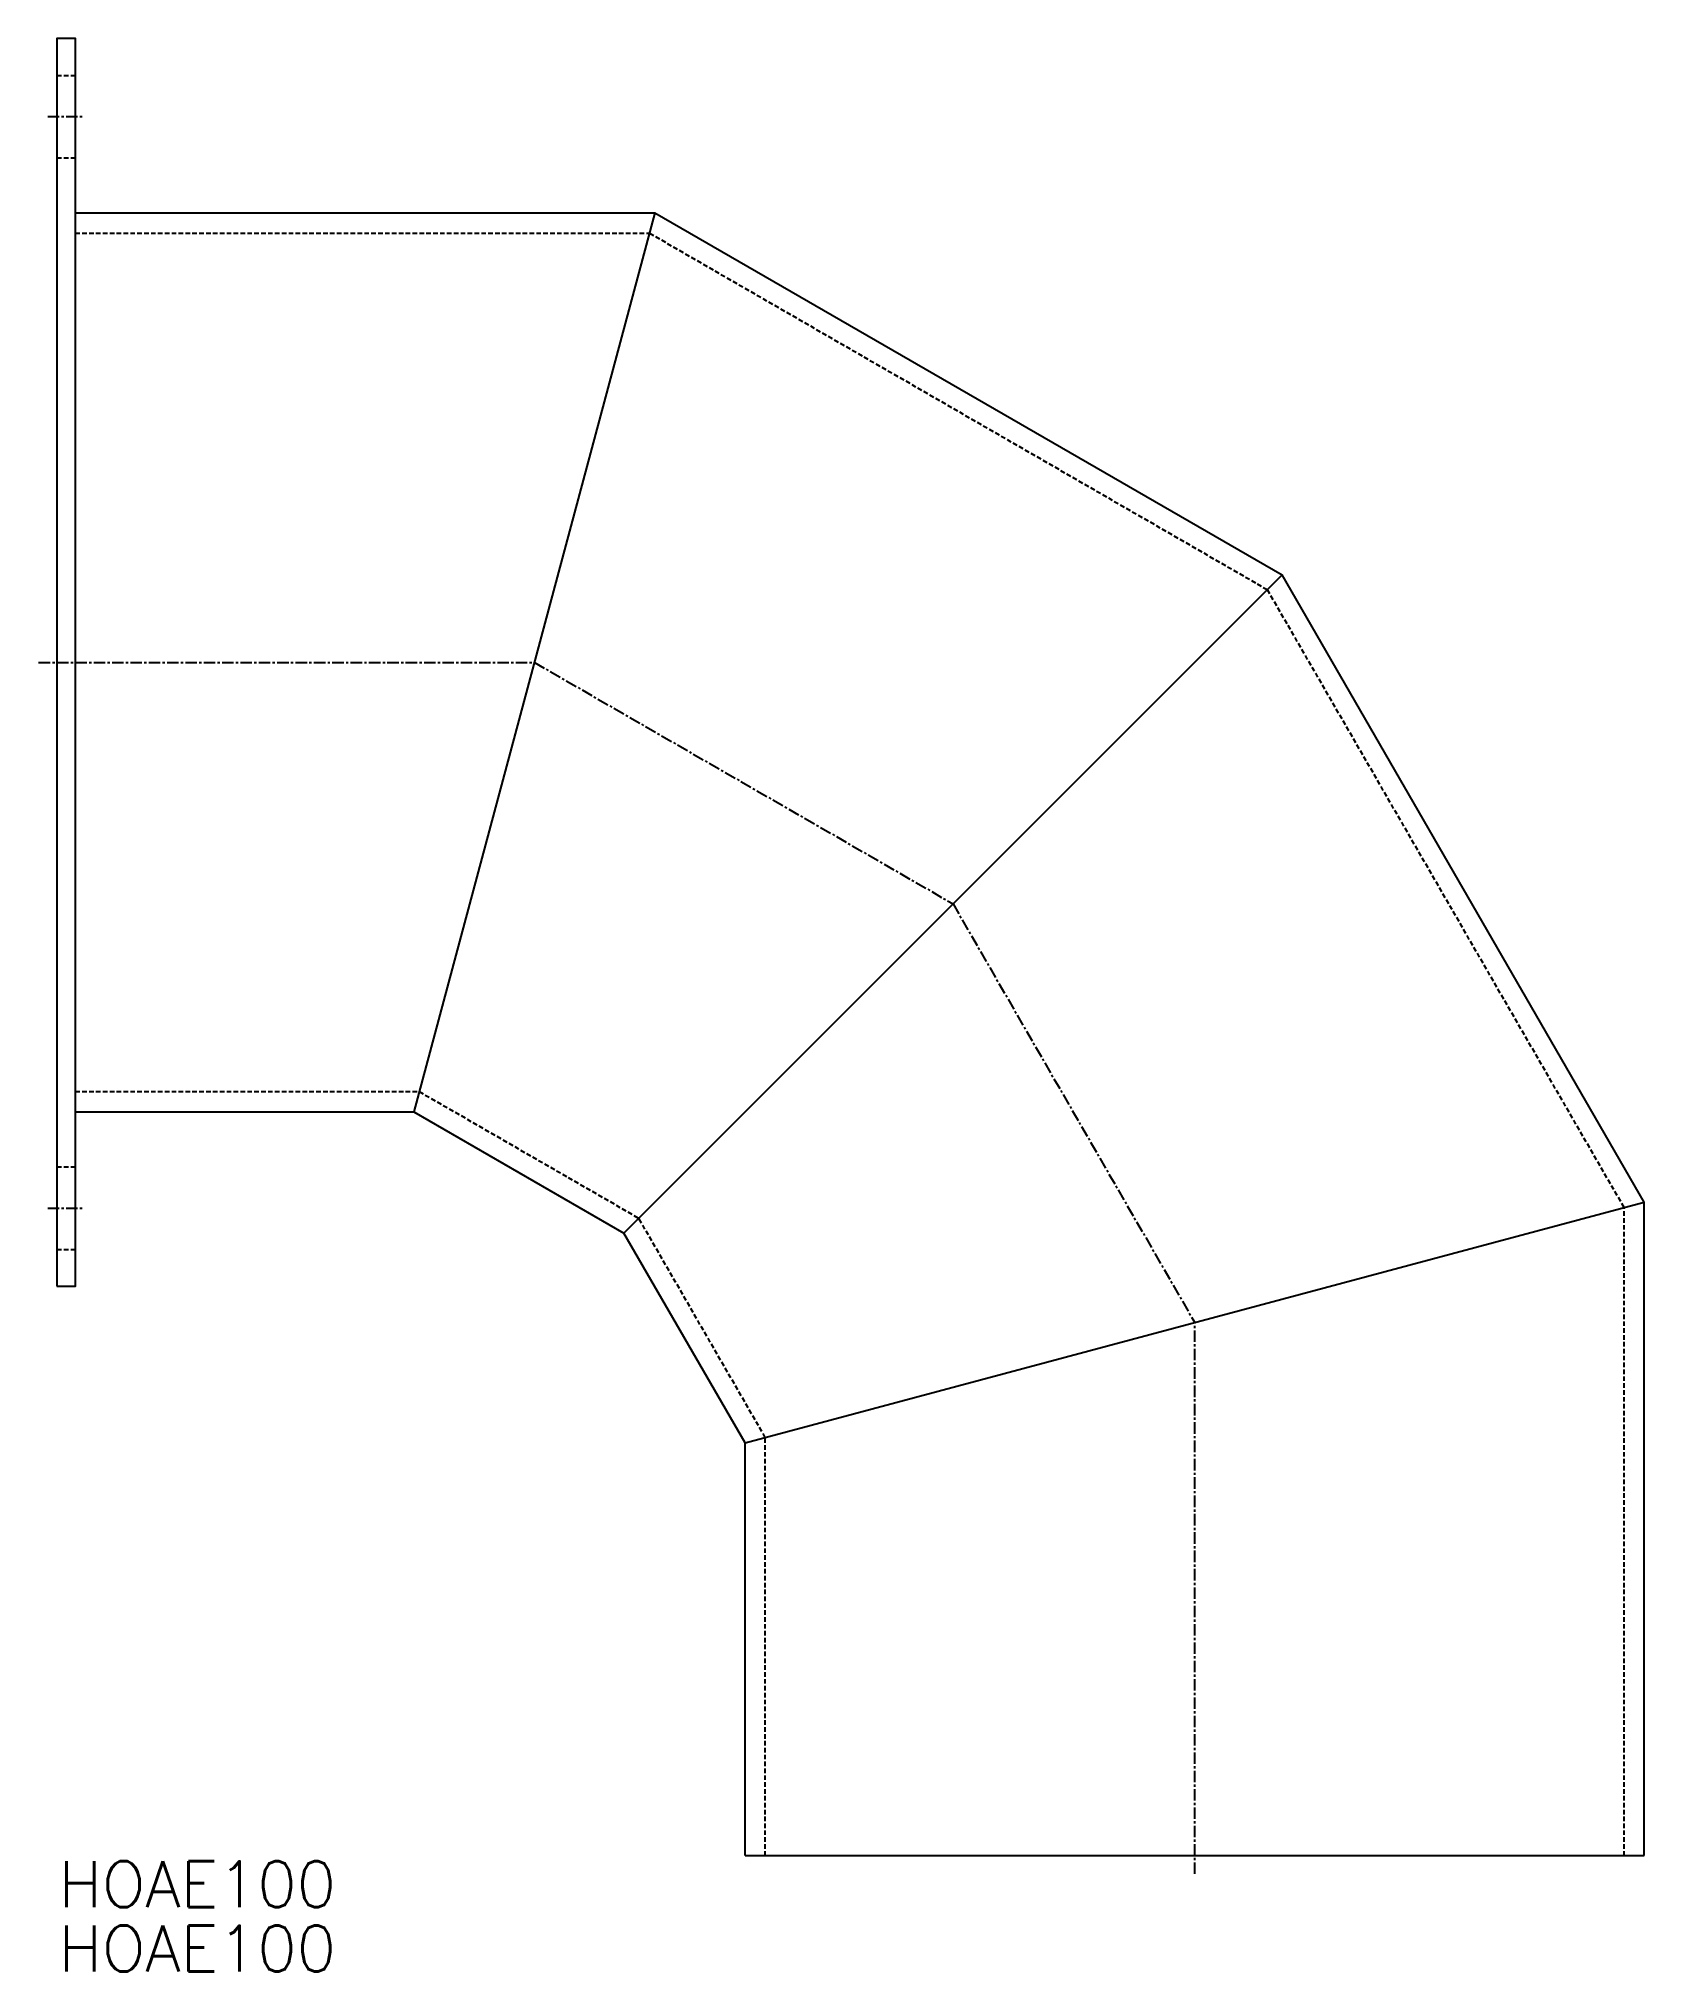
# Model space of a CAD drawing. Extents: x 139 to 314, y 52 to 263.
import ezdxf
from ezdxf.enums import TextEntityAlignment as Align

# ---------------------------------------------------------------- set-up
doc = ezdxf.new("R2010")
doc.units = 0
doc.linetypes.add('CENTER', pattern=[2, 1.25, -0.25, 0.25, -0.25])
doc.linetypes.add('DASHED', pattern=[0.75, 0.5, -0.25])
doc.layers.get('0').update_dxf_attribs({"linetype": 'CONTINUOUS'})
doc.layers.add('CENTER', color=1, linetype='CENTER')
doc.styles.get("Standard").update_dxf_attribs({"font": 'txt.shx', "bigfont": 'extfont.shx'})

msp = doc.modelspace()

# ---------------------------------------------------------------- linework, layer by layer
at = {"color": 3, "linetype": 'DASHED'}
for p, q in [((140.58, 259.08), (142.58, 259.08)), ((140.58, 250.08), (142.58, 250.08)), ((142.58, 241.88), (205.15, 241.88)), ((205.15, 241.88), (272.5, 203)), ((311.38, 135.64), (272.5, 203)), ((142.58, 148.28), (180.07, 148.28)), ((180.07, 148.28), (203.98, 134.48)), ((140.58, 140.08), (142.58, 140.08)), ((311.38, 64.98), (311.38, 135.64)), ((217.78, 110.56), (203.98, 134.48)), ((140.58, 131.08), (142.58, 131.08)), ((217.78, 64.98), (217.78, 110.56))]:
    msp.add_line(p, q, dxfattribs=at)
at = {"color": 7, "linetype": 'CONTINUOUS'}
for p, q in [((142.58, 244.08), (205.74, 244.08)), ((205.74, 244.08), (179.48, 146.08)), ((205.74, 244.08), (274.11, 204.61)), ((274.11, 204.61), (202.37, 132.86)), ((313.58, 136.23), (274.11, 204.61)), ((142.58, 146.08), (179.48, 146.08)), ((179.48, 146.08), (202.37, 132.86)), ((215.58, 109.98), (313.58, 136.23)), ((313.58, 64.98), (313.58, 136.23)), ((215.58, 109.98), (202.37, 132.86)), ((215.58, 64.98), (215.58, 109.98)), ((215.58, 64.98), (313.58, 64.98))]:
    msp.add_line(p, q, dxfattribs=at)
msp.add_lwpolyline([(140.58, 127.08), (142.58, 127.08), (142.58, 263.08), (140.58, 263.08)], close=True, dxfattribs=at)
at = {"layer": 'CENTER', "color": 1, "linetype": 'CENTER'}
for p, q in [((139.58, 254.58), (143.58, 254.58)), ((138.58, 195.08), (192.61, 195.08)), ((192.61, 195.08), (238.24, 168.74)), ((238.24, 168.74), (264.58, 123.1)), ((139.58, 135.58), (143.58, 135.58)), ((264.58, 62.98), (264.58, 123.1))]:
    msp.add_line(p, q, dxfattribs=at)

# ---------------------------------------------------------------- texts
at = {"color": 7, "linetype": 'CONTINUOUS'}
for p in [(140.77, 61.86), (140.77, 54.86)]:
    msp.add_text('HOAE100', height=5, dxfattribs=at).set_placement(p, align=Align.MIDDLE_LEFT)

doc.saveas('drawing.dxf')
